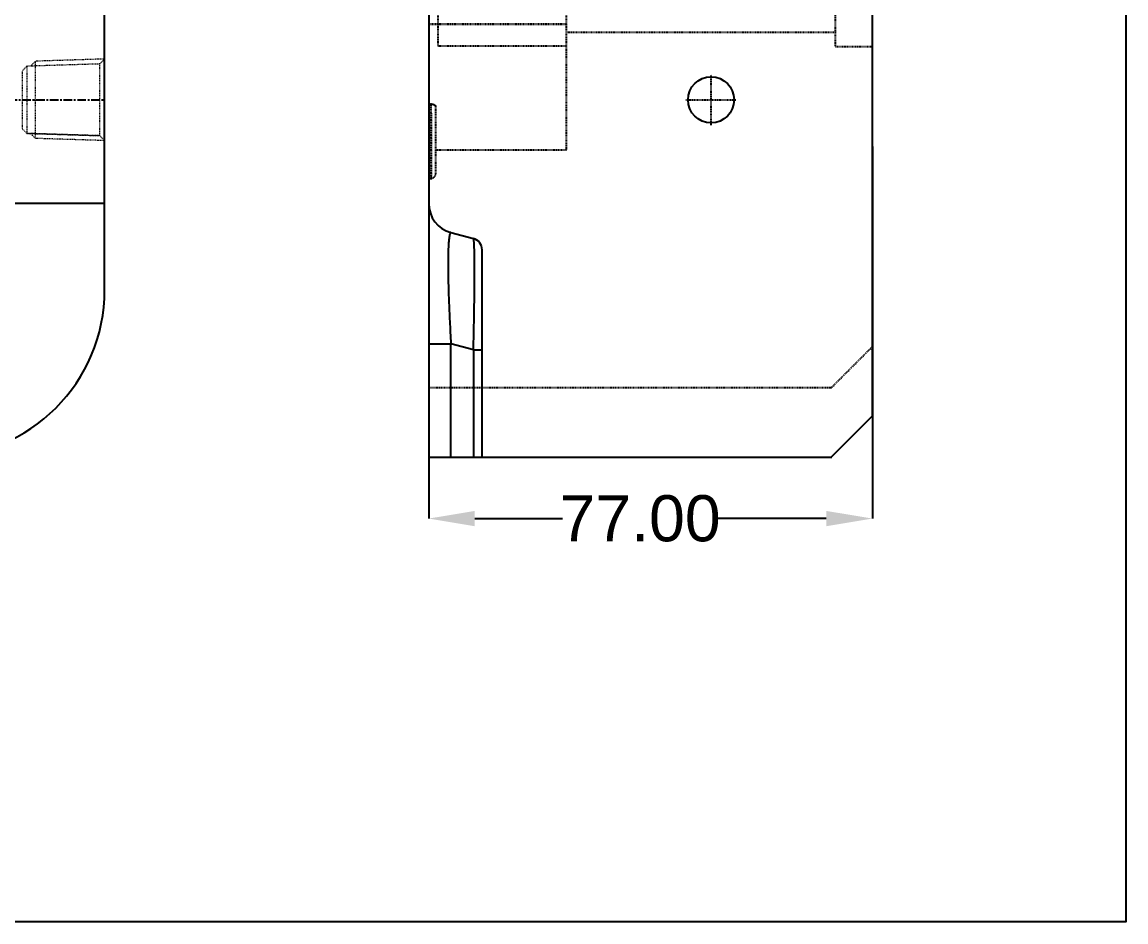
# Model space of a CAD drawing. Header units: millimetres. Extents: x 2748 to 3320, y 1427 to 1884.
# Drawn here: x 3128.6 to 3320.2, y 1427.1 to 1583.3 of the extents above; entities that cross this region are included whole.
import ezdxf

# ---------------------------------------------------------------- set-up
doc = ezdxf.new("R2010")
doc.units = ezdxf.units.MM
doc.linetypes.add('CENTER', pattern=[0.6, 0.375, -0.075, 0.075, -0.075])
doc.linetypes.add('HIDDEN', pattern=[0.2, 0.1, -0.1])
doc.layers.add('21', color=7, linetype='Continuous')
doc.layers.add('cool', color=153, linetype='HIDDEN', lineweight=9)
doc.styles.get("Standard").update_dxf_attribs({"font": 'arial.ttf'})
doc.dimstyles.get("Standard").update_dxf_attribs({"dimtxt": 0.18, "dimasz": 0.18, "dimexe": 0.18, "dimexo": 0.0625, "dimgap": 0.09, "dimtad": 0, "dimtih": 1, "dimtoh": 1, "dimzin": 0, "dimdsep": 46, "dimtxsty": 'Standard', "dimcen": 0.09, "dimadec": 0, "dimazin": 0, "dimtfac": 1, "dimtofl": 0, "dimtmove": 0, "dimatfit": 3, "dimfxl": 0, "dimtolj": 1, "dimtzin": 0, "dimarcsym": 0})

# ---------------------------------------------------------------- blocks, each defined once
blk = doc.blocks.new('cool_jt_f12')
at = {"layer": 'cool', "ltscale": 0.3}
for p, q in [((0, 7.0785), (0.856, 6.2225)), ((0, 7.0785), (12, 6.7035)), ((0.856, 6.2225), (0.856, -6.2225)), ((13.5, 5.827375), (0.856, 6.2225)), ((0.856, 6.2225), (13.5, 5.827375)), ((12, 6.7035), (12.856, 5.8475)), ((12, 6.7035), (12, -6.7035)), ((14.327375, 5), (13.5, 5.827375)), ((13.5, -5.827375), (13.5, 5.827375)), ((14.327375, -5), (14.327375, 5)), ((13.5, -5.827375), (14.327375, -5)), ((0.856, -6.2225), (0, -7.0785)), ((0, -7.0785), (12, -6.7035)), ((0.856, -6.2225), (13.5, -5.827375)), ((12, -6.7035), (12.856, -5.8475))]:
    blk.add_line(p, q, dxfattribs=at)
blk = doc.blocks.new('*D113')
at = {"color": 4, "lineweight": -2, "transparency": 16777216}
for p, q in [((3199.16, 1574.69), (3199.16, 1497.14)), ((3276.16, 1561.74), (3276.16, 1497.14)), ((3207.16, 1497.14), (3222.39, 1497.14)), ((3268.16, 1497.14), (3249.3, 1497.14))]:
    blk.add_line(p, q, dxfattribs=at)
at = {"color": 4, "transparency": 16777216}
for points in [[(3207.16, 1498.47), (3207.16, 1495.81), (3199.16, 1497.14)], [(3268.16, 1498.47), (3268.16, 1495.81), (3276.16, 1497.14)]]:
    blk.add_solid(points, dxfattribs=at)
at = {"layer": 'Defpoints', "color": 0, "transparency": 16777216}
for p in [(3199.16, 1574.69), (3276.16, 1561.74), (3199.16, 1497.14)]:
    blk.add_point(p, dxfattribs=at)
at = {"color": 6, "transparency": 16777216, "insert": (3235.85, 1497.14), "char_height": 8, "attachment_point": 5}
blk.add_mtext('\\A1;77.00', dxfattribs=at)

msp = doc.modelspace()

# ---------------------------------------------------------------- linework, layer by layer
msp.add_lwpolyline([(2747.993, 1883.709), (3320.174, 1883.709), (3320.174, 1427.127), (2747.993, 1427.127)], close=True)
at = {"layer": '21', "color": 7, "linetype": 'Continuous'}
for p, q in [((3276.164, 1514.976), (3276.164, 1820.676)), ((3142.907, 1536.826), (3142.907, 1798.826)), ((3199.164, 1657.251), (3199.164, 1507.826)), ((3142.907, 1551.816), (3123.259, 1551.816)), ((3203.018, 1546.793), (3206.926, 1545.746)), ((3208.409, 1507.826), (3208.409, 1543.814)), ((3199.164, 1527.475), (3203.018, 1527.475)), ((3206.926, 1526.427), (3203.018, 1527.475)), ((3203.018, 1507.826), (3203.018, 1527.475)), ((3206.926, 1526.427), (3208.409, 1526.427)), ((3206.926, 1526.427), (3206.926, 1507.826)), ((3269.014, 1507.826), (3276.164, 1514.976)), ((3199.164, 1507.826), (3269.154, 1507.826))]:
    msp.add_line(p, q, dxfattribs=at)
at = {"layer": '21', "color": 8, "linetype": 'HIDDEN'}
for p, q in [((3200.771, 1579.116), (3200.771, 1615.899)), ((3223.06, 1561.116), (3223.06, 1598.961)), ((3269.724, 1593.037), (3269.724, 1579.039)), ((3199.164, 1582.991), (3223.06, 1582.991)), ((3199.164, 1582.963), (3223.06, 1582.963)), ((3269.864, 1581.538), (3223.06, 1581.538)), ((3223.06, 1579.115), (3200.771, 1579.115)), ((3276.164, 1579.038), (3269.724, 1579.038)), ((3199.164, 1569.109), (3199.54, 1569.084)), ((3199.54, 1569.064), (3199.164, 1569.089)), ((3200.384, 1557.104), (3200.384, 1568.667)), ((3223.06, 1561.115), (3200.384, 1561.115)), ((3199.557, 1556.12), (3199.164, 1556.05)), ((3269.014, 1519.826), (3276.164, 1526.976)), ((3269.154, 1519.826), (3199.164, 1519.826))]:
    msp.add_line(p, q, dxfattribs=at)
at = {"layer": '21', "color": 1, "linetype": 'CENTER', "ltscale": 0.248791}
for p, q in [((3248.164, 1565.426), (3248.164, 1574.226)), ((3243.764, 1569.826), (3252.564, 1569.826))]:
    msp.add_line(p, q, dxfattribs=at)
at = {"layer": '21', "color": 1, "linetype": 'CENTER', "ltscale": 3.980655}
msp.add_line((2822.907, 1569.826), (3142.907, 1569.826), dxfattribs=at)
at = {"layer": '21', "color": 7, "linetype": 'Continuous'}
msp.add_circle((3248.164, 1569.826), 4, dxfattribs=at)
at = {"layer": '21', "color": 8, "linetype": 'HIDDEN'}
msp.add_arc((3199.384, 1557.104), 1, 280, 0, dxfattribs=at)
at = {"layer": '21', "color": 7, "linetype": 'Continuous'}
for centre, radius, start, end in [((3204.364, 1551.816), 5.2, 180, 255), ((3206.409, 1543.814), 2, 0, 75), ((3113.907, 1536.826), 29, 270, 0)]:
    msp.add_arc(centre, radius, start, end, dxfattribs=at)
at = {"layer": '21', "color": 8, "linetype": 'HIDDEN'}
for points, knots in [([(3199.54, 1569.084), (3199.55, 1568.214), (3199.566, 1566.523), (3199.585, 1564.086), (3199.597, 1562.18), (3199.602, 1560.785), (3199.604, 1559.858), (3199.604, 1559.022), (3199.602, 1558.286), (3199.599, 1557.652), (3199.595, 1557.191), (3199.59, 1556.876), (3199.587, 1556.681), (3199.583, 1556.515), (3199.579, 1556.379), (3199.574, 1556.271), (3199.57, 1556.2), (3199.566, 1556.159), (3199.564, 1556.138), (3199.561, 1556.127), (3199.559, 1556.12), (3199.557, 1556.119)], [0, 0, 0, 0, 0.2012795, 0.3911436, 0.5639271, 0.6421635, 0.713933, 0.7785079, 0.8354477, 0.8843975, 0.9250864, 0.9422537, 0.9572577, 0.9700637, 0.9806369, 0.9889434, 0.9949499, 0.9970816, 0.9986285, 0.9995922, 1, 1, 1, 1]), ([(3199.54, 1569.084), (3199.659, 1569.076), (3199.876, 1569.042), (3200.178, 1568.947), (3200.383, 1568.781), (3200.384, 1568.667)], [0, 0, 0, 0, 0.3607659, 0.6526574, 1, 1, 1, 1]), ([(3199.584, 1556.572), (3199.598, 1557.138), (3199.605, 1558.648), (3199.602, 1561.394), (3199.58, 1564.992), (3199.555, 1567.646), (3199.54, 1569.064)], [0, 0, 0, 0, 0.135843, 0.3626478, 0.6595343, 1, 1, 1, 1]), ([(3200.384, 1568.648), (3200.383, 1568.762), (3200.178, 1568.928), (3199.876, 1569.022), (3199.659, 1569.056), (3199.54, 1569.064)], [0, 0, 0, 0, 0.3471815, 0.6391015, 1, 1, 1, 1]), ([(3199.557, 1556.119), (3199.56, 1556.12), (3199.562, 1556.134), (3199.566, 1556.153), (3199.569, 1556.191), (3199.572, 1556.24), (3199.576, 1556.304), (3199.58, 1556.416), (3199.583, 1556.507), (3199.584, 1556.572)], [0, 0, 0, 0, 0.019305, 0.0685002, 0.1483208, 0.2586478, 0.399249, 0.5698605, 1, 1, 1, 1])]:
    msp.add_open_spline(points, degree=3, knots=knots, dxfattribs=at)
at = {"layer": '21', "color": 7, "linetype": 'Continuous'}
for points, knots in [([(3203.018, 1546.793), (3202.999, 1546.798), (3202.95, 1546.789), (3202.895, 1546.722), (3202.846, 1546.619), (3202.8, 1546.47), (3202.757, 1546.278), (3202.717, 1546.04), (3202.68, 1545.758), (3202.633, 1545.294), (3202.587, 1544.607), (3202.549, 1543.658), (3202.526, 1542.552), (3202.515, 1540.79), (3202.548, 1538.276), (3202.646, 1534.95), (3202.802, 1531.3), (3202.94, 1528.772), (3203.018, 1527.475)], [0, 0, 0, 0, 0.0029906, 0.0069497, 0.0127609, 0.0206955, 0.0308429, 0.0432338, 0.057876, 0.0747661, 0.1151979, 0.1641665, 0.2212294, 0.2859337, 0.4360885, 0.6092379, 0.799439, 1, 1, 1, 1]), ([(3206.926, 1526.427), (3206.956, 1527.699), (3207.009, 1530.182), (3207.07, 1533.775), (3207.102, 1536.601), (3207.115, 1538.679), (3207.118, 1540.068), (3207.116, 1541.326), (3207.107, 1542.441), (3207.092, 1543.403), (3207.072, 1544.205), (3207.049, 1544.77), (3207.027, 1545.135), (3207.01, 1545.344), (3206.992, 1545.507), (3206.974, 1545.63), (3206.956, 1545.701), (3206.938, 1545.743), (3206.926, 1545.746)], [0, 0, 0, 0, 0.1973165, 0.3853791, 0.5575449, 0.6357965, 0.7078648, 0.7730688, 0.830891, 0.8808549, 0.9224856, 0.9553628, 0.9684503, 0.9792792, 0.9878342, 0.994107, 0.9981121, 1, 1, 1, 1])]:
    msp.add_open_spline(points, degree=3, knots=knots, dxfattribs=at)

# ---------------------------------------------------------------- block references
at = {"layer": 'cool', "ltscale": 0.932966, "rotation": 180}
msp.add_blockref('cool_jt_f12', (3142.907, 1569.826), dxfattribs=at)

# ---------------------------------------------------------------- dimensions: what is measured, and where the dimension line sits
dim = msp.add_linear_dim(base=(3199.164, 1497.142), p1=(3276.164, 1561.736), p2=(3199.164, 1574.693), dimstyle='Standard', override={"dimtxt": 8, "dimasz": 8, "dimexe": 0, "dimexo": 0, "dimgap": 0, "dimtih": 0, "dimtoh": 0, "dimzin": 0, "dimcen": 0, "dimclrd": 4, "dimclre": 4, "dimclrt": 6, "dimadec": 2, "dimtp": 0, "dimtm": 0, "dimtzin": 0})
dim.commit()
dim.dimension.update_dxf_attribs({"geometry": '*D113', "text_midpoint": (3235.846, 1497.142), "dimtype": 160})

doc.saveas('drawing.dxf')
